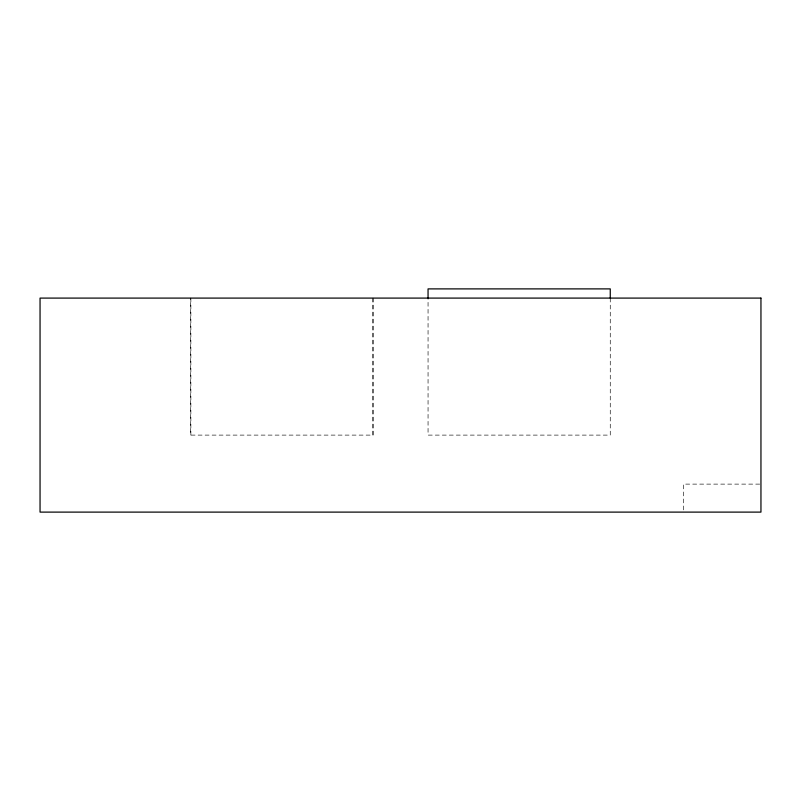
<?xml version="1.0" encoding="UTF-8"?>
<svg xmlns="http://www.w3.org/2000/svg" width="801" height="801" viewBox="0 0 801 801"><rect width="100%" height="100%" fill="white"/><g stroke="black" fill="none" stroke-linecap="round" stroke-linejoin="round"><path stroke-width="0.6" stroke-dasharray="4 3" d="M759.698 484.114L683.513 484.114L683.513 510.898M610.262 298.092L610.262 435.103L428.054 435.103L428.054 298.092M373.076 298.092L373.076 435.103L190.698 435.103L190.698 298.092M372.916 298.092L372.916 435.103M190.868 298.092L190.868 435.103"/><path stroke-width="1.2" d="M610.262 298.092L610.262 288.891L428.054 288.891L428.054 298.092M760.95 298.092L40.05 298.092L40.05 512.109L760.95 512.109L760.95 298.092"/></g></svg>
